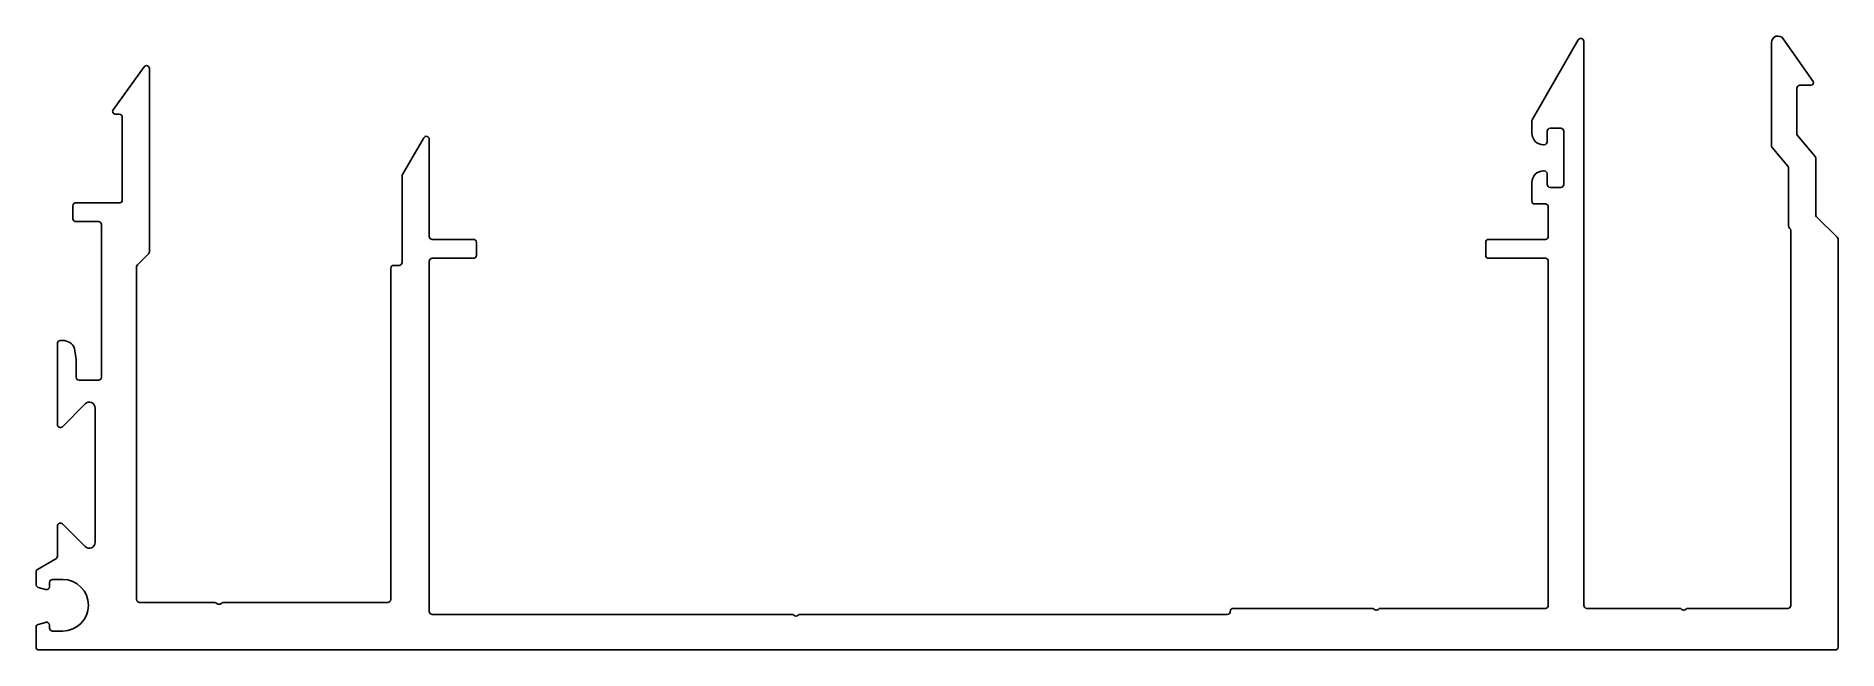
# Model space of a CAD drawing. Extents: x -76 to 76, y 2 to 54.
import ezdxf

# ---------------------------------------------------------------- set-up
doc = ezdxf.new("R2010")
doc.units = 0
doc.layers.add('CLIP', color=4, linetype='CONTINUOUS')

msp = doc.modelspace()

# ---------------------------------------------------------------- linework, layer by layer
at = {"layer": 'CLIP', "color": 7}
for p, q in [((54.16, 54.04), (50.26, 47.29)), ((54.63, 6.21), (54.63, 53.92)), ((70.5, 53.82), (70.5, 45.11)), ((74.03, 50.52), (71.5, 54.13)), ((-67.13, 51.77), (-69.76, 48.14)), ((-66.68, 36.13), (-66.68, 51.62)), ((72.65, 46.12), (72.65, 49.96)), ((72.9, 50.21), (73.86, 50.21)), ((-69.55, 47.76), (-69.23, 47.76)), ((-68.98, 47.51), (-68.98, 40.47)), ((-43.49, 45.77), (-45.29, 42.65)), ((50.23, 47.16), (50.23, 46.17)), ((51.53, 45.42), (51.53, 46.32)), ((51.78, 46.57), (52.68, 46.57)), ((52.93, 46.32), (52.93, 41.82)), ((74.19, 44.19), (72.71, 45.96)), ((-43.02, 37.42), (-43.02, 45.64)), ((51.23, 45.17), (51.28, 45.17)), ((70.56, 44.94), (71.89, 43.36)), ((51.28, 42.97), (51.23, 42.97)), ((51.53, 41.82), (51.53, 42.72)), ((71.95, 43.19), (71.95, 38.31)), ((74.25, 39.27), (74.25, 44.03)), ((-45.32, 42.53), (-45.32, 35.22)), ((50.23, 41.97), (50.23, 40.42)), ((52.68, 41.57), (51.78, 41.57)), ((-73.15, 40.02), (-73.15, 38.92)), ((-69.18, 40.27), (-72.9, 40.27)), ((50.48, 40.17), (51.38, 40.17)), ((51.63, 39.92), (51.63, 37.42)), ((-72.9, 38.67), (-71, 38.67)), ((-70.75, 38.42), (-70.75, 25.51)), ((76.05, 37.36), (74.32, 39.09)), ((-39.27, 37.17), (-42.77, 37.17)), ((-39.02, 35.82), (-39.02, 36.92)), ((46.33, 36.92), (46.33, 35.82)), ((51.38, 37.17), (46.58, 37.17)), ((72.13, 37.93), (72.13, 6.21)), ((76.13, 2.7), (76.13, 37.18)), ((-67.7, 35.03), (-66.74, 35.99)), ((-43.02, 5.71), (-43.02, 35.32)), ((-42.77, 35.57), (-39.27, 35.57)), ((46.58, 35.57), (51.38, 35.57)), ((51.63, 35.32), (51.63, 6.21)), ((-67.77, 6.71), (-67.77, 34.85)), ((-46.27, 34.72), (-46.27, 6.71)), ((-45.57, 34.97), (-46.02, 34.97)), ((-74.47, 28.36), (-74.47, 21.51)), ((-73.88, 28.61), (-74.22, 28.61)), ((-72.88, 27.01), (-72.98, 27.74)), ((-72.88, 25.51), (-72.88, 26.97)), ((-71, 25.26), (-72.63, 25.26)), ((-74.05, 21.33), (-72.13, 23.25)), ((-71.27, 22.9), (-71.27, 11.55)), ((-74.47, 12.93), (-74.47, 10.37)), ((-72.13, 11.19), (-74.05, 13.11)), ((-74.6, 10.15), (-76.15, 9.26)), ((-76.27, 9.04), (-76.27, 7.98)), ((-76.09, 7.74), (-75.46, 7.56)), ((-75.13, 7.8), (-75.13, 8.16)), ((-74.88, 8.41), (-74.02, 8.41)), ((-61.16, 6.46), (-67.52, 6.46)), ((-46.52, 6.46), (-60.45, 6.46)), ((-75.46, 4.78), (-76.09, 4.6)), ((-12.35, 5.46), (-42.77, 5.46)), ((24.48, 5.46), (-11.64, 5.46)), ((36.72, 5.96), (24.98, 5.96)), ((51.38, 5.96), (37.43, 5.96)), ((62.73, 5.96), (54.88, 5.96)), ((71.88, 5.96), (63.44, 5.96)), ((-76.27, 4.35), (-76.27, 2.7)), ((-75.13, 4.3), (-75.13, 4.54)), ((-74.02, 4.05), (-74.88, 4.05)), ((-76.02, 2.45), (75.88, 2.45))]:
    msp.add_line(p, q, dxfattribs=at)
for centre, radius, start, end in [((54.38, 53.92), 0.25, 0, 150), ((71.05, 53.82), 0.55, 35, 180), ((-66.93, 51.62), 0.25, 360, 144.0918), ((73.86, 50.41), 0.2, 270, 35), ((72.9, 49.96), 0.25, 90, 180), ((-69.55, 48.01), 0.25, 150, 270), ((-69.23, 47.51), 0.25, 0, 90), ((50.48, 47.16), 0.25, 150, 180), ((-43.27, 45.64), 0.249, 0, 150), ((51.23, 46.17), 1, 180, 270), ((51.78, 46.32), 0.25, 90, 180), ((52.68, 46.32), 0.25, 360, 90), ((72.9, 46.12), 0.254, 180, 220), ((51.28, 45.42), 0.25, 270, 360), ((70.75, 45.11), 0.254, 180, 220), ((51.23, 41.97), 1, 90, 180), ((51.28, 42.72), 0.25, 0, 90), ((71.69, 43.19), 0.254, 360, 40), ((73.99, 44.03), 0.254, 360, 40), ((-45.07, 42.53), 0.25, 150, 180), ((51.78, 41.82), 0.25, 180, 270), ((52.68, 41.82), 0.25, 270, 0), ((-72.9, 40.02), 0.25, 90, 180), ((-69.18, 40.47), 0.2, 270, 360), ((50.48, 40.42), 0.25, 180, 270), ((51.38, 39.92), 0.25, 0, 90), ((-72.9, 38.92), 0.25, 180, 270), ((-71, 38.42), 0.25, 360, 90), ((72.2, 38.31), 0.25, 180, 230.0737), ((71.88, 37.93), 0.25, 0, 50.0737), ((74.5, 39.27), 0.254, 180, 225), ((-42.77, 37.42), 0.25, 180, 270), ((-39.27, 36.92), 0.25, 0, 90), ((46.58, 36.92), 0.25, 90, 180), ((51.38, 37.42), 0.25, 270, 0), ((75.88, 37.18), 0.25, 0, 45), ((-66.88, 36.13), 0.2, 315, 0), ((-45.57, 35.22), 0.25, 270, 0), ((-42.77, 35.32), 0.25, 90, 180), ((-39.27, 35.82), 0.25, 270, 0), ((46.58, 35.82), 0.25, 180, 270), ((51.38, 35.32), 0.25, 0, 90), ((-67.52, 34.85), 0.25, 135, 180), ((-46.02, 34.72), 0.25, 90, 180), ((-74.22, 28.36), 0.25, 90, 180), ((-73.97, 27.61), 1, 7.9842, 84.7126), ((-73.13, 26.97), 0.25, 360, 7.9842), ((-72.63, 25.51), 0.25, 180, 270), ((-71, 25.51), 0.25, 270, 0), ((-71.77, 22.9), 0.5, 360, 135), ((-74.22, 21.51), 0.25, 180, 315), ((-74.22, 12.93), 0.25, 45, 180), ((-71.77, 11.55), 0.5, 225, 0), ((-76.02, 9.04), 0.25, 120, 180), ((-74.72, 10.37), 0.25, 300, 360), ((-76.02, 7.98), 0.25, 180, 253.8557), ((-75.39, 7.8), 0.254, 253.8557, 0), ((-74.88, 8.16), 0.25, 90, 180), ((-74.02, 6.23), 2.18, 270, 90), ((-67.52, 6.71), 0.25, 180, 270), ((-61.16, 6.21), 0.25, 45, 90), ((-60.8, 6.56), 0.25, 225, 315), ((-60.45, 6.21), 0.25, 90, 135), ((-46.52, 6.71), 0.25, 270, 360), ((51.38, 6.21), 0.25, 270, 0), ((54.88, 6.21), 0.25, 180, 270), ((71.88, 6.21), 0.25, 270, 0), ((-76.02, 4.35), 0.254, 106.1443, 180), ((-75.39, 4.54), 0.254, 0, 106.1443), ((-42.77, 5.71), 0.25, 180, 270), ((-12.35, 5.21), 0.25, 45, 90), ((-12, 5.56), 0.25, 225, 315), ((-11.64, 5.21), 0.25, 90, 135), ((24.48, 5.71), 0.25, 270, 0), ((24.98, 5.71), 0.25, 90, 180), ((36.72, 5.71), 0.25, 45, 90), ((37.08, 6.06), 0.25, 225, 315), ((37.43, 5.71), 0.25, 90, 135), ((62.73, 5.71), 0.25, 45, 90), ((63.08, 6.06), 0.25, 225, 315), ((63.44, 5.71), 0.25, 90, 135), ((-74.88, 4.3), 0.25, 180, 270), ((-76.02, 2.7), 0.25, 180, 270), ((75.88, 2.7), 0.25, 270, 0)]:
    msp.add_arc(centre, radius, start, end, dxfattribs=at)

doc.saveas('drawing.dxf')
